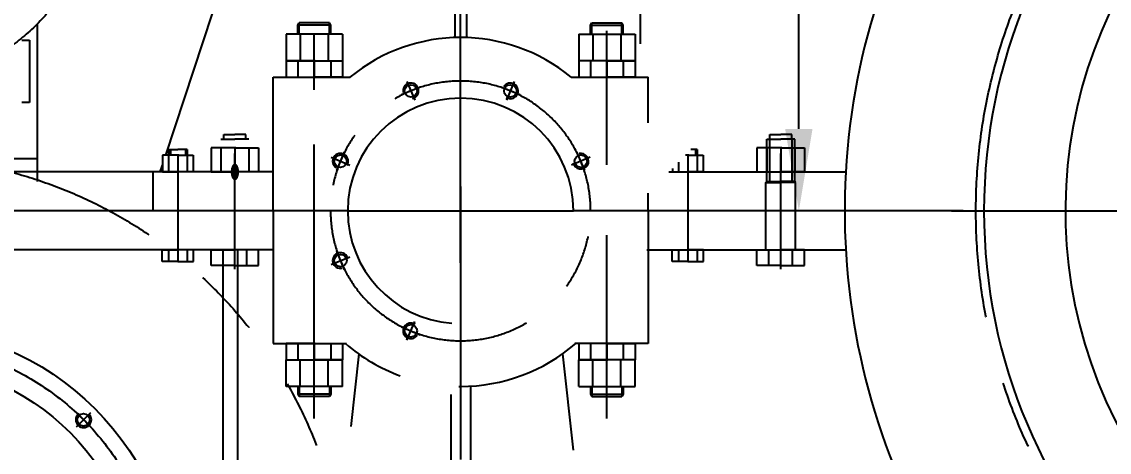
# Model space of a CAD drawing. Header units: millimetres. Extents: x 0 to 14700, y -398 to 10395.
# Drawn here: x 3225 to 4617, y 5700 to 6252 of the extents above; entities that cross this region are included whole.
import ezdxf
from ezdxf.enums import TextEntityAlignment as Align

# ---------------------------------------------------------------- set-up
doc = ezdxf.new("R2010")
doc.units = ezdxf.units.MM
doc.header["$LTSCALE"] = 350
doc.linetypes.add('G', pattern=[2, 1.25, -0.25, 0.25, -0.25])
doc.linetypes.add('K', pattern=[2.5, 1.25, -0.25, 0.25, -0.25, 0.25, -0.25])
for name, color, linetype in [('01', 7, 'Continuous'), ('02', 1, 'Continuous'), ('05', 142, 'G'), ('07', 6, 'K'), ('08', 1, 'Continuous')]:
    doc.layers.add(name, color=color, linetype=linetype)
doc.styles.get("Standard").update_dxf_attribs({"font": 'isocp', "width": 0.707, "bigfont": 'intecad.shx'})
doc.dimstyles.new('INTE', dxfattribs={"dimscale": 35, "dimtxt": 3.5, "dimasz": 3, "dimexe": 3, "dimexo": 0, "dimgap": 1, "dimtad": 1, "dimdec": 1, "dimdsep": 46, "dimtxsty": 'Standard', "dimcen": 0, "dimclrd": 1, "dimclre": 1, "dimclrt": 3, "dimaunit": 1, "dimadec": 0, "dimazin": 0, "dimtfac": 1, "dimtdec": 1, "dimtmove": 0, "dimatfit": 0, "dimfxl": 1, "dimarcsym": 0})

# ---------------------------------------------------------------- blocks, each defined once
blk = doc.blocks.new('*U30')
at = {"layer": '01'}
for p, q in [((-31, 0), (-31, 30.4)), ((-31, 30.4), (0, 30.4)), ((0, 30.4), (0, 0)), ((-31, 18), (0, 18)), ((0, -30.4), (0, 0)), ((-31, 0), (-31, -30.4)), ((-31, -18), (0, -18)), ((-31, -30.4), (0, -30.4))]:
    blk.add_line(p, q, dxfattribs=at)
at = {"layer": '05'}
blk.add_line((-32.1, 0), (1.1, 0), dxfattribs=at)
blk = doc.blocks.new('*U28', base_point=(11625.8, 546.3))
at = {"layer": '01'}
blk.add_circle((11625.8, 546.3), 8, dxfattribs=at)
at = {"layer": '02'}
blk.add_arc((11625.8, 546.3), 10, 260, 170, dxfattribs=at)
at = {"layer": '05'}
for p, q in [((11625.8, 559.3), (11625.8, 533.3)), ((11638.8, 546.3), (11612.8, 546.3))]:
    blk.add_line(p, q, dxfattribs=at)
blk = doc.blocks.new('*U31')
at = {"layer": '01'}
for p, q in [((-21, 0), (-21, 36)), ((-21, 36), (0, 36)), ((0, 36), (0, 0)), ((-21, 21), (0, 21)), ((0, -36), (0, 0)), ((-21, 0), (-21, -36)), ((-21, -21), (0, -21)), ((-21, -36), (0, -36))]:
    blk.add_line(p, q, dxfattribs=at)
at = {"layer": '05'}
blk.add_line((-22.1, 0), (1.1, 0), dxfattribs=at)
blk = doc.blocks.new('*U29', base_point=(12521.7, 1470.9))
at = {"layer": '01'}
blk.add_circle((12521.7, 1470.9), 8, dxfattribs=at)
at = {"layer": '02'}
blk.add_arc((12521.7, 1470.9), 10, 260, 170, dxfattribs=at)
at = {"layer": '05'}
for p, q in [((12521.7, 1483.9), (12521.7, 1457.9)), ((12534.7, 1470.9), (12508.7, 1470.9))]:
    blk.add_line(p, q, dxfattribs=at)
blk = doc.blocks.new('*U27', base_point=(12521.7, 1470.9))
at = {"layer": '01'}
blk.add_circle((12521.7, 1470.9), 8, dxfattribs=at)
at = {"layer": '02'}
blk.add_arc((12521.7, 1470.9), 10, 260, 170, dxfattribs=at)
at = {"layer": '05'}
for p, q in [((12521.7, 1483.9), (12521.7, 1457.9)), ((12534.7, 1470.9), (12508.7, 1470.9))]:
    blk.add_line(p, q, dxfattribs=at)
blk = doc.blocks.new('A$C36681D4F')
at = {"ltscale": 0.8}
blk.add_line((1714.6, 1279.8), (1367.5, 1279.8), dxfattribs=at)
at = {"layer": '01', "ltscale": 0.8}
for p, q in [((1215.5, 1756.1), (1215.5, 1502)), ((1230.5, 1756.1), (1230.5, 1502)), ((999.7, 1506.2), (999.7, 1472.2)), ((1071.7, 1506.2), (999.7, 1506.2)), ((1017.7, 1506.2), (1017.7, 1472.2)), ((1053.7, 1506.2), (1053.7, 1472.2)), ((1071.7, 1506.2), (1071.7, 1472.2)), ((1374.3, 1506.2), (1374.3, 1472.2)), ((1374.3, 1506.2), (1446.3, 1506.2)), ((1392.3, 1506.2), (1392.3, 1472.2)), ((1428.3, 1506.2), (1428.3, 1472.2)), ((1446.3, 1506.2), (1446.3, 1472.2)), ((999.7, 1472.2), (1071.7, 1472.2)), ((1446.3, 1472.2), (1374.3, 1472.2)), ((916.1, 1371.6), (934.1, 1371.6)), ((920.1, 1377.6), (934.1, 1377.6)), ((920.1, 1371.6), (920.1, 1377.6)), ((948.1, 1377.6), (934.1, 1377.6)), ((952.1, 1371.6), (934.1, 1371.6)), ((948.1, 1371.6), (948.1, 1377.6)), ((1614.8, 1371.6), (1632.8, 1371.6)), ((1614.8, 1317.3), (1614.8, 1371.6)), ((1618.8, 1377.6), (1632.8, 1377.6)), ((1618.8, 1371.6), (1618.8, 1377.6)), ((1646.8, 1377.6), (1632.8, 1377.6)), ((1650.8, 1371.6), (1632.8, 1371.6)), ((1646.8, 1371.6), (1646.8, 1377.6)), ((1650.8, 1317.3), (1650.8, 1371.6)), ((861.1, 1351.3), (841.4, 1351.3)), ((841.4, 1351.3), (841.4, 1329.8)), ((849.1, 1358.6), (861.1, 1358.6)), ((849.1, 1358.6), (849.1, 1329.8)), ((873.1, 1358.6), (861.1, 1358.6)), ((861.1, 1351.3), (880.9, 1351.3)), ((873.1, 1358.6), (873.1, 1329.8)), ((880.9, 1351.3), (880.9, 1329.8)), ((1513.9, 1351.3), (1510.8, 1351.3)), ((1513.9, 1351.3), (1533.7, 1351.3)), ((1525.9, 1358.6), (1517.9, 1358.6)), ((1525.9, 1358.6), (1525.9, 1329.8)), ((1533.7, 1351.3), (1533.7, 1329.8)), ((1501.9, 1342.3), (1501.9, 1329.8)), ((983, 1329.8), (295.6, 1329.8)), ((841.4, 1329.8), (861.1, 1329.8)), ((880.9, 1329.8), (861.1, 1329.8)), ((1489.7, 1329.8), (1716.1, 1329.8)), ((1494.2, 1334.3), (1494.2, 1329.8)), ((1494.2, 1329.8), (1513.9, 1329.8)), ((1533.7, 1329.8), (1513.9, 1329.8)), ((1613.8, 1316.3), (1614.8, 1317.3)), ((1613.8, 1316.3), (1632.8, 1316.3)), ((1613.8, 1229.8), (1613.8, 1316.3)), ((1614.8, 1317.3), (1632.8, 1317.3)), ((1650.8, 1317.3), (1632.8, 1317.3)), ((1651.8, 1316.3), (1632.8, 1316.3)), ((1651.8, 1316.3), (1650.8, 1317.3)), ((1651.8, 1229.8), (1651.8, 1316.3)), ((1078.5, 1279.8), (295.6, 1279.8)), ((983, 1229.8), (295.6, 1229.8)), ((841.1, 1229.8), (861.1, 1229.8)), ((841.1, 1214.8), (841.1, 1229.8)), ((849.1, 1229.8), (849.1, 1214.8)), ((881.1, 1229.8), (861.1, 1229.8)), ((873.1, 1229.8), (873.1, 1214.8)), ((881.1, 1214.8), (881.1, 1229.8)), ((903.7, 1229.8), (934.1, 1229.8)), ((903.7, 1209.8), (903.7, 1229.8)), ((918.9, 1209.8), (918.9, 1229.8)), ((964.5, 1229.8), (934.1, 1229.8)), ((949.3, 1209.8), (949.3, 1229.8)), ((964.5, 1209.8), (964.5, 1229.8)), ((1461.2, 1229.8), (1716.1, 1229.8)), ((1493.9, 1229.8), (1513.9, 1229.8)), ((1493.9, 1214.8), (1493.9, 1229.8)), ((1501.9, 1229.8), (1501.9, 1214.8)), ((1533.9, 1229.8), (1513.9, 1229.8)), ((1525.9, 1229.8), (1525.9, 1214.8)), ((1533.9, 1214.8), (1533.9, 1229.8)), ((1602.4, 1209.8), (1602.4, 1229.8)), ((1602.4, 1229.8), (1632.8, 1229.8)), ((1617.6, 1209.8), (1617.6, 1229.8)), ((1663.2, 1229.8), (1632.8, 1229.8)), ((1648, 1209.8), (1648, 1229.8)), ((1663.2, 1209.8), (1663.2, 1229.8)), ((861.1, 1214.8), (841.1, 1214.8)), ((861.1, 1214.8), (881.1, 1214.8)), ((1513.9, 1214.8), (1493.9, 1214.8)), ((1513.9, 1214.8), (1533.9, 1214.8)), ((934.1, 1209.8), (903.7, 1209.8)), ((934.1, 1209.8), (964.5, 1209.8)), ((1632.8, 1209.8), (1602.4, 1209.8)), ((1632.8, 1209.8), (1663.2, 1209.8)), ((999.7, 1054.8), (999.7, 1088.8)), ((999.7, 1088.8), (1071.7, 1088.8)), ((1017.7, 1054.8), (1017.7, 1088.8)), ((1053.7, 1054.8), (1053.7, 1088.8)), ((1071.7, 1054.8), (1071.7, 1088.8)), ((1092.7, 1096.4), (1082.4, 1003.6)), ((1353.4, 1096.4), (1367.1, 972.9)), ((1374.3, 1054.8), (1374.3, 1088.8)), ((1446.3, 1088.8), (1374.3, 1088.8)), ((1392.3, 1054.8), (1392.3, 1088.8)), ((1428.3, 1054.8), (1428.3, 1088.8)), ((1446.3, 1054.8), (1446.3, 1088.8)), ((1071.7, 1054.8), (999.7, 1054.8)), ((1210.5, 1044.5), (1210.5, 900.8)), ((1235.5, 1055.1), (1235.5, 912.3)), ((1374.3, 1054.8), (1446.3, 1054.8))]:
    blk.add_line(p, q, dxfattribs=at)
at = {"layer": '01', "color": 7, "linetype": 'Continuous', "ltscale": 0.8}
for p, q in [((845.6, 1351.3), (905.6, 1532.8)), ((1014.7, 1517.7), (1016.5, 1520.7)), ((1014.7, 1506.2), (1014.7, 1517.7)), ((1056.7, 1517.7), (1014.7, 1517.7)), ((1055, 1520.7), (1016.5, 1520.7)), ((1056.7, 1517.7), (1055, 1520.7)), ((1056.7, 1506.2), (1056.7, 1517.7)), ((1389.3, 1517.7), (1391.1, 1520.7)), ((1389.3, 1506.2), (1389.3, 1517.7)), ((1389.3, 1517.7), (1431.3, 1517.7)), ((1391.1, 1520.7), (1429.6, 1520.7)), ((1431.3, 1517.7), (1429.6, 1520.7)), ((1431.3, 1506.2), (1431.3, 1517.7)), ((983, 1451.2), (1081.5, 1451.2)), ((983, 1279.8), (983, 1451.2)), ((1364.6, 1451.2), (1463, 1451.2)), ((1463, 1392.6), (1463, 1451.2)), ((838.5, 1329.8), (841.4, 1338.4)), ((829.4, 1279.8), (829.4, 1329.8)), ((1463, 1279.8), (1463, 1302.5)), ((983, 1279.8), (983, 1109.8)), ((1463, 1279.8), (1463, 1109.8)), ((918.5, 1229.8), (918.5, 864.3)), ((937.5, 1229.8), (937.5, 881.2)), ((983, 1109.8), (1076.8, 1109.8)), ((1463, 1109.8), (1369.2, 1109.8)), ((1014.7, 1054.8), (1014.7, 1044.7)), ((1056.7, 1044.7), (1014.7, 1044.7)), ((1014.7, 1044.7), (1016.5, 1041.7)), ((1056.7, 1044.7), (1055, 1041.7)), ((1056.7, 1054.8), (1056.7, 1044.7)), ((1389.3, 1054.8), (1389.3, 1044.7)), ((1389.3, 1044.7), (1391.1, 1041.7)), ((1389.3, 1044.7), (1431.3, 1044.7)), ((1431.3, 1044.7), (1429.6, 1041.7)), ((1431.3, 1054.8), (1431.3, 1044.7)), ((1055, 1041.7), (1016.5, 1041.7)), ((1391.1, 1041.7), (1429.6, 1041.7))]:
    blk.add_line(p, q, dxfattribs=at)
at = {"layer": '01', "ltscale": 0.8}
for radius in [360, 316]:
    blk.add_circle((500.1, 771.8), radius, dxfattribs=at)
at = {"layer": '01', "color": 7, "linetype": 'Continuous', "ltscale": 0.8}
for radius, start, end in [(222.3, 50.4465, 129.5535), (196.9, 359.9999999995831, 0), (225, 229.0739, 249.9414), (225, 270, 310.9261), (225, 269.3963, 270)]:
    blk.add_arc((1223, 1279.8), radius, start, end, dxfattribs=at)
at = {"layer": '01', "ltscale": 0.8}
for start, end in [(360, 180), (180, 265.5059)]:
    blk.add_arc((1223, 1279.8), 144.5, start, end, dxfattribs=at)
at = {"layer": '02', "color": 1, "linetype": 'Continuous', "ltscale": 0.8}
for p, q in [((1016.4, 1506.2), (1016.4, 1520.6)), ((1055, 1506.2), (1055, 1520.6)), ((1391, 1506.2), (1391, 1520.6)), ((1429.6, 1506.2), (1429.6, 1520.6)), ((1016.4, 1054.8), (1016.4, 1041.7)), ((1055, 1054.8), (1055, 1041.7)), ((1391, 1054.8), (1391, 1041.7)), ((1429.6, 1054.8), (1429.6, 1041.7))]:
    blk.add_line(p, q, dxfattribs=at)
at = {"layer": '02', "ltscale": 0.8}
for p, q in [((1618.4, 1371.6), (1618.4, 1317.3)), ((1647.2, 1371.6), (1647.2, 1317.3)), ((851.5, 1358.6), (851.5, 1351.3)), ((870.7, 1358.6), (870.7, 1351.3)), ((1523.5, 1358.6), (1523.5, 1351.3))]:
    blk.add_line(p, q, dxfattribs=at)
at = {"layer": '05', "ltscale": 0.8}
for p, q in [((1223, 1213.3), (1223, 2184.9)), ((1452.7, 1585.9), (1452.7, 1493.9)), ((861.1, 1352.3), (861.1, 1214.8)), ((934.1, 1205.1), (934.1, 1353.2)), ((1513.9, 1352.3), (1513.9, 1214.8)), ((1632.8, 1205.1), (1632.8, 1353.2)), ((1223, 1311.2), (1223, 0)), ((861.1, 1279.8), (861.1, 1214.8)), ((934.1, 1207.2), (934.1, 1279.8)), ((1078.5, 1279.8), (1367.5, 1279.8))]:
    blk.add_line(p, q, dxfattribs=at)
at = {"layer": '05', "color": 4, "linetype": 'G', "ltscale": 0.8}
for p, q in [((1035.7, 1015), (1035.7, 1510.6)), ((1410.3, 1338.7), (1410.3, 1510.6)), ((1035.7, 1013.6), (1035.7, 1279.8)), ((1410.3, 1015), (1410.3, 1248.6)), ((1410.3, 1013.6), (1410.3, 1248.6))]:
    blk.add_line(p, q, dxfattribs=at)
at = {"layer": '05', "ltscale": 0.8}
blk.add_circle((500.1, 771.8), 339.8, dxfattribs=at)
for start, end in [(360, 180), (180, 360)]:
    blk.add_arc((1223, 1279.8), 166.5, start, end, dxfattribs=at)
at = {"layer": '01', "ltscale": 0.8, "rotation": 270}
for name, p in [('*U31', (1035.7, 1451.2)), ('*U31', (1410.3, 1451.2)), ('*U30', (934.1, 1329.8)), ('*U30', (1632.8, 1329.8)), ('*U31', (1035.7, 1088.8)), ('*U31', (1410.3, 1088.8))]:
    blk.add_blockref(name, p, dxfattribs=at)
at = {"layer": '05', "ltscale": 0.8}
for name, p, rotation in [('*U29', (1159.3, 1433.6), 22.50000000007342), ('*U29', (1286.7, 1433.6), 337.4999999999266), ('*U29', (1069.2, 1343.5), 67.50000000011914), ('*U29', (1376.9, 1343.5), 292.4999999998809), ('*U27', (1069.2, 1216.1), 112.5000000000734), ('*U27', (1159.3, 1126), 157.4999999999266), ('*U28', (740.4, 1012), 225.0000000001474)]:
    blk.add_blockref(name, p, dxfattribs=dict(at, rotation=rotation))
at = {"layer": '02', "ltscale": 0.8, "width": 0.605172}
blk.add_text('●', height=20, dxfattribs=at).set_placement((928.1, 1318.7), (940.1, 1318.7), align=Align.FIT)
blk = doc.blocks.new('*U97')
at = {"layer": '01'}
for p, q in [((-34, 0), (-34, 36)), ((-34, 36), (0, 36)), ((0, 36), (0, 0)), ((-34, 21), (0, 21)), ((0, -36), (0, 0)), ((-34, 0), (-34, -36)), ((-34, -21), (0, -21)), ((-34, -36), (0, -36))]:
    blk.add_line(p, q, dxfattribs=at)
at = {"layer": '05'}
blk.add_line((-35.1, 0), (1.1, 0), dxfattribs=at)
blk = doc.blocks.new('EFSDFF')
for p, q in [((18534.9, 24581.5), (18534.9, 24667.9)), ((18570.9, 24581.5), (18570.9, 24667.9)), ((18511.5, 24585.1), (18511.5, 24650.4)), ((18534.9, 24505.9), (18534.9, 24527.5))]:
    blk.add_line(p, q)
at = {"layer": '01'}
for p, q in [((18651.4, 24727.6), (18679.4, 24727.6)), ((18651.4, 24701), (18651.4, 24727.6)), ((18707.4, 24727.6), (18679.4, 24727.6)), ((18707.4, 24701), (18707.4, 24727.6)), ((18534.9, 24667.9), (18570.9, 24667.9)), ((18460.6, 24617.7), (18460.6, 24643.2)), ((18460.6, 24643.2), (18479.3, 24643.2)), ((18479.3, 24643.2), (18479.3, 24617.7)), ((18511.5, 24650.4), (18534.9, 24650.4)), ((18651.4, 24587.5), (18651.4, 24648)), ((18707.4, 24587.5), (18707.4, 24648)), ((18460.6, 24632.7), (18479.3, 24632.7)), ((18479.3, 24632.7), (18511.5, 24632.7)), ((18492, 24632.7), (18492, 24617.7)), ((18511.5, 24636.2), (18534.9, 24636.2)), ((18570.9, 24632.7), (18600.7, 24632.7)), ((18600.7, 24632.7), (18600.7, 24602.7)), ((18460.6, 24617.7), (18460.6, 24592.3)), ((18479.3, 24592.3), (18479.3, 24617.7)), ((18492, 24602.7), (18492, 24617.7)), ((18460.6, 24602.7), (18479.3, 24602.7)), ((18479.3, 24602.7), (18511.5, 24602.7)), ((18511.5, 24599.3), (18534.9, 24599.3)), ((18570.9, 24602.7), (18600.7, 24602.7)), ((18460.6, 24592.3), (18479.3, 24592.3)), ((18511.5, 24585.1), (18534.9, 24585.1)), ((18570.9, 24596.2), (18584.3, 24581.6)), ((18651.4, 24590.6), (18679.4, 24590.6)), ((18707.4, 24590.6), (18679.4, 24590.6)), ((18570.9, 24527.6), (18570.9, 24581.6)), ((18632.6, 24492.6), (18632.6, 24527.6)), ((18651.4, 24527.6), (18651.4, 24492.6)), ((18707.4, 24527.6), (18707.4, 24492.6)), ((18726.2, 24492.6), (18726.2, 24527.6)), ((19648.6, 24492.6), (19648.6, 24527.6)), ((19667.4, 24523.5), (19667.4, 24492.6)), ((18558.5, 24505.9), (18534.9, 24505.9)), ((18679.4, 24492.6), (18632.6, 24492.6)), ((18679.4, 24492.6), (18726.2, 24492.6)), ((19695.4, 24492.6), (19648.6, 24492.6)), ((19695.4, 24492.6), (19731.3, 24492.6)), ((19723.4, 24496.4), (19723.4, 24492.6))]:
    blk.add_line(p, q, dxfattribs=at)
at = {"layer": '01', "color": 7, "linetype": 'Continuous'}
for p, q in [((18638.6, 24667), (18725.6, 24667)), ((18638.6, 24648), (18638.6, 24667)), ((18725.6, 24667), (18725.6, 24648)), ((18725.6, 24648), (18638.6, 24648))]:
    blk.add_line(p, q, dxfattribs=at)
at = {"layer": '02'}
for p, q in [((18657, 24727.6), (18657, 24701)), ((18701.8, 24727.6), (18701.8, 24701)), ((18657, 24648), (18657, 24590.6)), ((18701.8, 24648), (18701.8, 24590.6)), ((18492, 24629.7), (18511.5, 24629.7)), ((18570.9, 24629.7), (18600.7, 24629.7)), ((18492, 24605.7), (18511.5, 24605.7)), ((18570.9, 24605.7), (18600.7, 24605.7))]:
    blk.add_line(p, q, dxfattribs=at)
at = {"layer": '05'}
for p, q in [((18679.4, 24489.6), (18679.4, 24731.2)), ((19695.4, 24489.6), (19695.4, 24731.2)), ((18455.1, 24617.7), (18616.7, 24617.7)), ((18679.4, 24497.9), (18679.4, 24610.3)), ((19695.4, 24497.9), (19695.4, 24610.3)), ((19695.4, 24497.9), (19695.4, 24610.3))]:
    blk.add_line(p, q, dxfattribs=at)
at = {"layer": '07', "color": 6, "linetype": 'K'}
for p, q in [((18600.7, 24648), (18633.2, 25030.8)), ((19774.2, 24648), (19741.7, 25030.8)), ((18771.4, 24648), (18839.3, 24730.7)), ((19603.5, 24648), (19535.6, 24730.7)), ((18600.7, 24648), (18771.4, 24648)), ((18600.7, 24648), (18600.7, 24581)), ((18771.4, 24648), (18771.4, 24581)), ((19603.5, 24648), (19603.5, 24581)), ((19774.2, 24648), (19603.5, 24648))]:
    blk.add_line(p, q, dxfattribs=at)
blk.add_circle((19187.4, 25190.6), 576.8, dxfattribs=at)
at = {"layer": '07', "rotation": 270}
blk.add_blockref('*U97', (18679.4, 24667), dxfattribs=at)
blk = doc.blocks.new('*D111')
at = {"layer": '08', "color": 1, "lineweight": -2}
for p, q in [((3786.3, 6040.7), (3786.3, 8001.7)), ((6529.5, 6009.3), (6529.5, 8001.7)), ((3891.3, 7896.7), (6424.5, 7896.7))]:
    blk.add_line(p, q, dxfattribs=at)
at = {"layer": '08', "color": 1}
for points in [[(3891.3, 7914.2), (3891.3, 7879.2), (3786.3, 7896.7)], [(6424.5, 7914.2), (6424.5, 7879.2), (6529.5, 7896.7)]]:
    blk.add_solid(points, dxfattribs=at)
at = {"layer": 'Defpoints', "color": 0}
for p in [(6529.5, 7896.7), (3786.3, 6040.7), (6529.5, 6009.3)]:
    blk.add_point(p, dxfattribs=at)
at = {"layer": '08', "color": 3, "insert": (5157.9, 7993), "char_height": 122.5, "attachment_point": 5}
blk.add_mtext('2743.2', dxfattribs=at)
blk = doc.blocks.new('*D118')
at = {"layer": '08', "color": 1, "lineweight": -2}
for p, q in [((21882.8, 7242.7), (21091.2, 7242.7)), ((21196.2, 6432.9), (21196.2, 7137.7)), ((21406.5, 6327.9), (21091.2, 6327.9))]:
    blk.add_line(p, q, dxfattribs=at)
at = {"layer": '08', "color": 1}
for points in [[(21178.7, 7137.7), (21213.7, 7137.7), (21196.2, 7242.7)], [(21178.7, 6432.9), (21213.7, 6432.9), (21196.2, 6327.9)]]:
    blk.add_solid(points, dxfattribs=at)
at = {"layer": 'Defpoints', "color": 0}
for p in [(21196.2, 7242.7), (21882.8, 7242.7), (21406.5, 6327.9)]:
    blk.add_point(p, dxfattribs=at)
at = {"layer": '08', "color": 3, "insert": (21100, 7012.1), "char_height": 122.5, "attachment_point": 5, "rotation": 90}
blk.add_mtext('915', dxfattribs=at)
blk = doc.blocks.new('wtrerwer')
at = {"layer": '07', "color": 6, "linetype": 'K', "ltscale": 1.5}
for p, q in [((4113.3, 5435.7), (4113.3, 5637.6)), ((4093.3, 5616.9), (4103.3, 5616.9)), ((4103.3, 5616.9), (4103.3, 5536.9)), ((4103.3, 5536.9), (4093.3, 5536.9)), ((3932.1, 5464.9), (4113.3, 5464.9))]:
    blk.add_line(p, q, dxfattribs=at)
blk.add_circle((3932.1, 5817.4), 255.2, dxfattribs=at)
blk = doc.blocks.new('rst')
at = {"layer": '01', "color": 7, "linetype": 'Continuous'}
for radius, start, end in [(880, 117.45795, 240), (701.7, 90, 270), (597.5, 330.68797, 209.31203)]:
    blk.add_arc((22134.84, 6327.86), radius, start, end, dxfattribs=at)
at = {"layer": '05'}
blk.add_line((21391.71, 6327.86), (23142.74, 6327.86), dxfattribs=at)
at = {"layer": '08'}
dim = blk.add_linear_dim(base=(21196.25, 7242.73), p1=(21406.51, 6327.86), p2=(21882.84, 7242.73), angle=90, text='915', dimstyle='INTE', dxfattribs=at)
dim.commit()
dim.dimension.update_dxf_attribs({"geometry": '*D118', "text_midpoint": (21196.25, 7012.07), "dimtype": 160})

msp = doc.modelspace()

# ---------------------------------------------------------------- linework, layer by layer
at = {"layer": '05', "color": 142, "linetype": 'G'}
msp.add_circle((5157.95, 6009.31), 712, dxfattribs=at)

# ---------------------------------------------------------------- block references
at = {"layer": '01'}
for name, p in [('A$C36681D4F', (2563.32, 4729.51)), ('wtrerwer', (-868.68, 611.41))]:
    msp.add_blockref(name, p, dxfattribs=at)
at = {"layer": '01', "color": 7, "linetype": 'Continuous'}
msp.add_blockref('EFSDFF', (-16123.95, -19689.31), dxfattribs=at)
at = {"layer": '05'}
msp.add_blockref('rst', (-16976.89, -318.55), dxfattribs=at)

# ---------------------------------------------------------------- dimensions: what is measured, and where the dimension line sits
at = {"layer": '08'}
dim = msp.add_linear_dim(base=(6529.55, 7896.69), p1=(3786.35, 6040.69), p2=(6529.55, 6009.31), dimstyle='INTE', dxfattribs=at)
dim.commit()
dim.dimension.update_dxf_attribs({"geometry": '*D111', "text_midpoint": (5157.95, 7992.95)})

doc.saveas('drawing.dxf')
